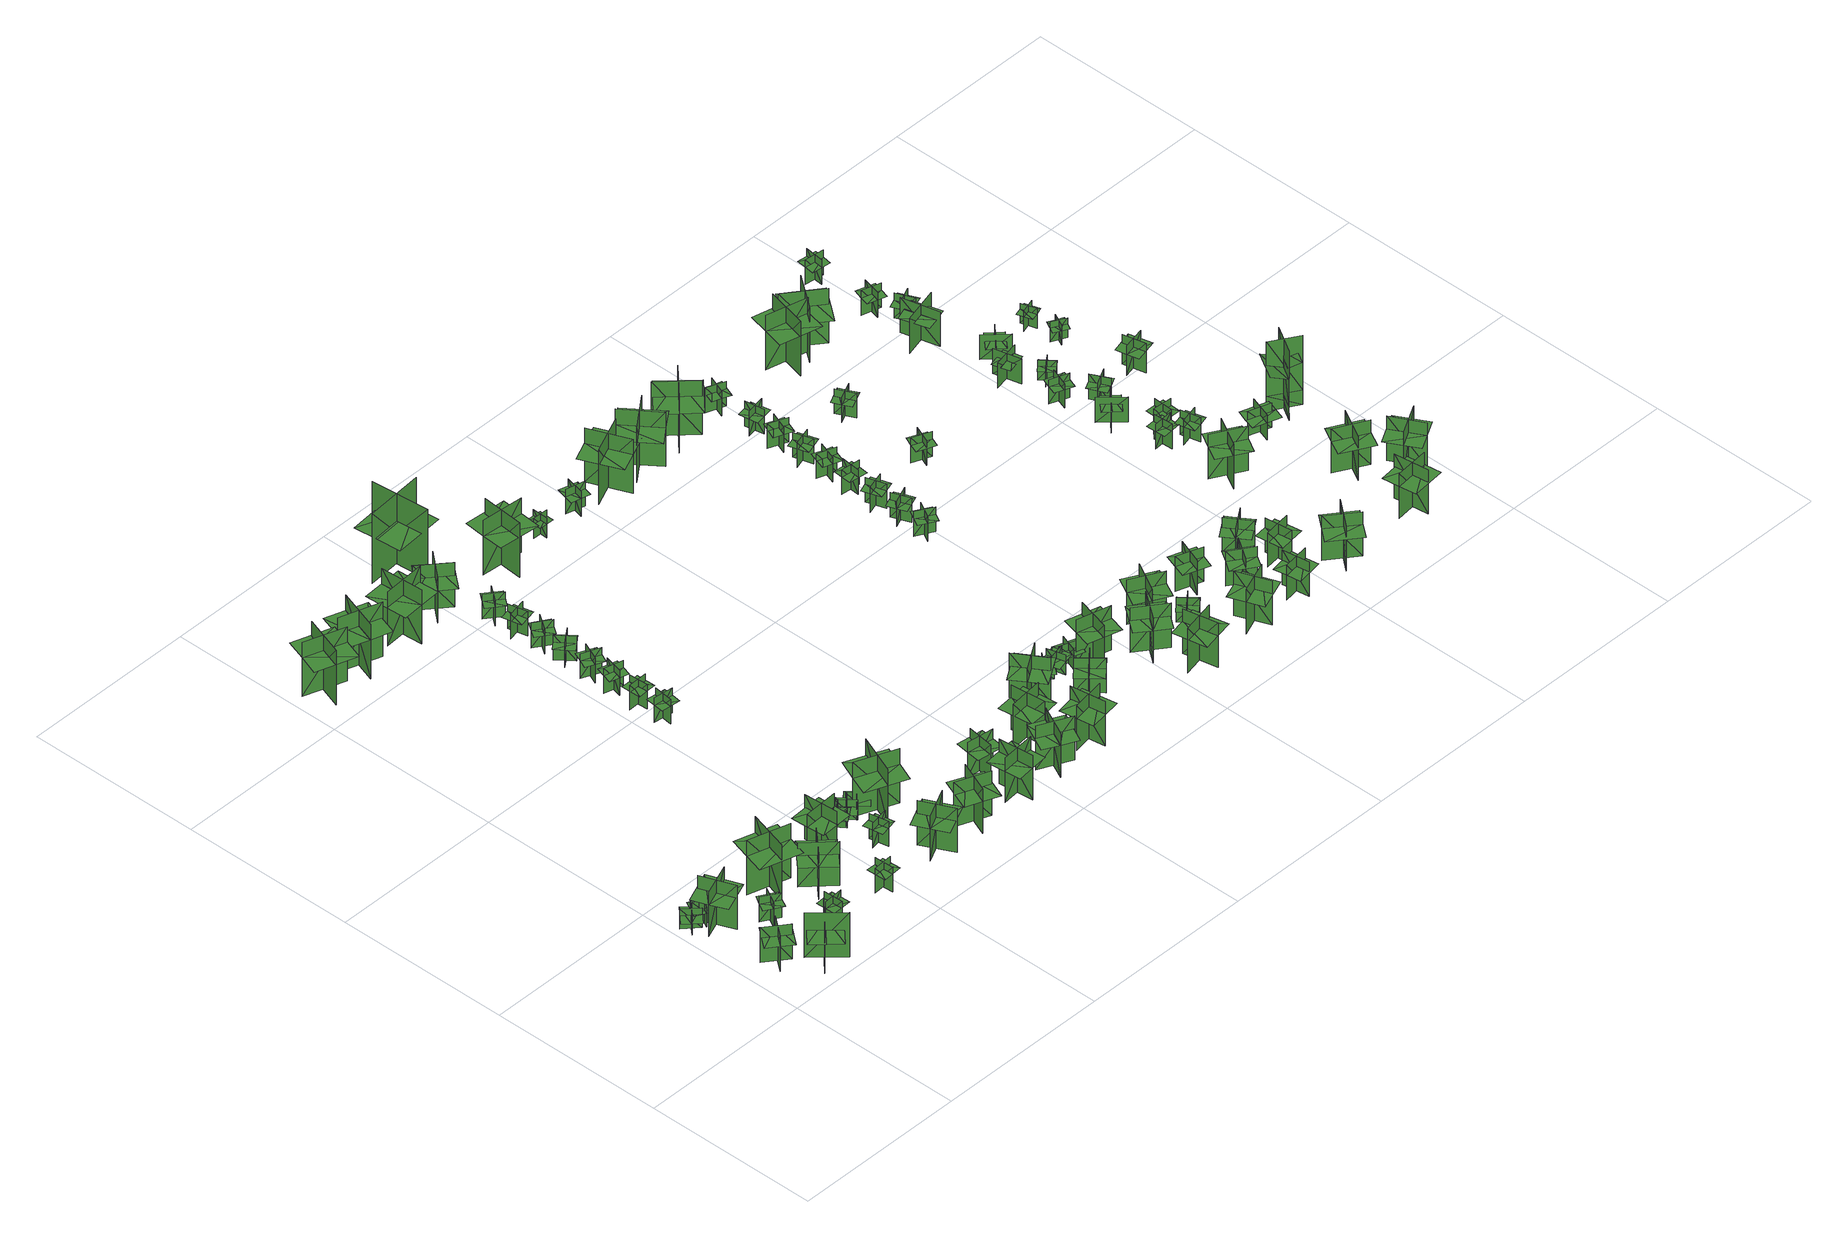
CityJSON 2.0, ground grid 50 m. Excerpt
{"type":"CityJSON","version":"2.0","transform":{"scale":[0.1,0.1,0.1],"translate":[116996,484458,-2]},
"CityObjects":{
"tree1":{"type":"SolitaryVegetationObject","geometry":[{"type":"MultiSurface","lod":"1","boundaries":[[[0,1,2]],[[0,2,3]],[[4,5,6]],[[4,6,7]],[[8,9,10]],[[8,10,11]],[[8,11,12]],[[8,12,13]]]}]},
"tree2":{"type":"SolitaryVegetationObject","geometry":[{"type":"MultiSurface","lod":"1","boundaries":[[[14,15,16]],[[14,16,17]],[[18,19,20]],[[18,20,21]],[[22,23,24]],[[22,24,25]],[[22,25,26]],[[22,26,27]]]}]},
"tree3":{"type":"SolitaryVegetationObject","geometry":[{"type":"MultiSurface","lod":"1","boundaries":[[[28,29,30]],[[28,30,31]],[[32,33,34]],[[32,34,35]],[[36,37,38]],[[36,38,39]],[[36,40,41]],[[36,41,37]]]}]},
"tree4":{"type":"SolitaryVegetationObject","geometry":[{"type":"MultiSurface","lod":"1","boundaries":[[[42,43,44]],[[42,44,45]],[[46,47,48]],[[46,48,49]],[[50,51,52]],[[50,52,53]],[[50,53,54]],[[50,54,55]]]}]},
"tree5":{"type":"SolitaryVegetationObject","geometry":[{"type":"MultiSurface","lod":"1","boundaries":[[[56,57,58]],[[56,58,59]],[[60,61,62]],[[60,62,63]],[[64,65,66]],[[64,66,67]],[[64,67,68]],[[64,68,69]]]}]},
"tree6":{"type":"SolitaryVegetationObject","geometry":[{"type":"MultiSurface","lod":"1","boundaries":[[[70,71,72]],[[70,72,73]],[[74,75,76]],[[74,76,77]],[[78,79,80]],[[78,80,81]],[[78,81,82]],[[78,82,83]]]}]},
"tree7":{"type":"SolitaryVegetationObject","geometry":[{"type":"MultiSurface","lod":"1","boundaries":[[[84,85,86]],[[84,86,87]],[[88,89,90]],[[88,90,91]],[[92,93,94]],[[92,94,95]],[[92,95,96]],[[92,96,97]]]}]},
"tree8":{"type":"SolitaryVegetationObject","geometry":[{"type":"MultiSurface","lod":"1","boundaries":[[[98,99,100]],[[98,100,101]],[[102,103,104]],[[102,104,105]],[[106,107,108]],[[106,108,109]],[[106,109,110]],[[106,110,111]]]}]},
"tree9":{"type":"SolitaryVegetationObject","geometry":[{"type":"MultiSurface","lod":"1","boundaries":[[[112,113,114]],[[112,114,115]],[[116,117,118]],[[116,118,119]],[[120,121,122]],[[120,122,123]],[[120,123,124]],[[120,124,125]]]}]},
"tree10":{"type":"SolitaryVegetationObject","geometry":[{"type":"MultiSurface","lod":"1","boundaries":[[[126,127,128]],[[126,128,129]],[[130,131,132]],[[130,132,133]],[[134,135,136]],[[134,136,137]],[[134,137,138]],[[134,138,139]]]}]},
"tree11":{"type":"SolitaryVegetationObject","geometry":[{"type":"MultiSurface","lod":"1","boundaries":[[[140,141,142]],[[140,142,143]],[[144,145,146]],[[144,146,147]],[[148,149,150]],[[148,150,151]],[[148,151,152]],[[148,152,153]]]}]},
"tree12":{"type":"SolitaryVegetationObject","geometry":[{"type":"MultiSurface","lod":"1","boundaries":[[[154,155,156]],[[154,156,157]],[[158,159,160]],[[158,160,161]],[[162,163,164]],[[162,164,165]],[[162,165,166]],[[162,166,167]]]}]},
"tree13":{"type":"SolitaryVegetationObject","geometry":[{"type":"MultiSurface","lod":"1","boundaries":[[[168,169,170]],[[168,170,171]],[[172,173,174]],[[172,174,175]],[[176,177,178]],[[176,178,179]],[[176,179,180]],[[176,180,181]]]}]},
"tree14":{"type":"SolitaryVegetationObject","geometry":[{"type":"MultiSurface","lod":"1","boundaries":[[[182,183,184]],[[182,184,185]],[[186,187,188]],[[186,188,189]],[[190,191,192]],[[190,192,193]],[[190,193,194]],[[190,194,195]]]}]},
"tree15":{"type":"SolitaryVegetationObject","geometry":[{"type":"MultiSurface","lod":"1","boundaries":[[[196,197,198]],[[196,198,199]],[[200,201,202]],[[200,202,203]],[[204,205,206]],[[204,206,207]],[[204,207,208]],[[204,208,209]]]}]},
"tree16":{"type":"SolitaryVegetationObject","geometry":[{"type":"MultiSurface","lod":"1","boundaries":[[[210,211,212]],[[210,212,213]],[[214,215,216]],[[214,216,217]],[[218,219,220]],[[218,220,221]],[[218,221,222]],[[218,222,223]]]}]},
"tree17":{"type":"SolitaryVegetationObject","geometry":[{"type":"MultiSurface","lod":"1","boundaries":[[[224,225,226]],[[224,226,227]],[[228,229,230]],[[228,230,231]],[[232,233,234]],[[232,234,235]],[[232,235,236]],[[232,236,237]]]}]},
"tree18":{"type":"SolitaryVegetationObject","geometry":[{"type":"MultiSurface","lod":"1","boundaries":[[[238,239,240]],[[238,240,241]],[[242,243,244]],[[242,244,245]],[[246,247,248]],[[246,248,249]],[[246,249,250]],[[246,250,251]]]}]},
"tree19":{"type":"SolitaryVegetationObject","geometry":[{"type":"MultiSurface","lod":"1","boundaries":[[[252,253,254]],[[252,254,255]],[[256,257,258]],[[256,258,259]],[[260,261,262]],[[260,262,263]],[[260,263,264]],[[260,264,265]]]}]},
"tree20":{"type":"SolitaryVegetationObject","geometry":[{"type":"MultiSurface","lod":"1","boundaries":[[[266,267,268]],[[266,268,269]],[[270,271,272]],[[270,272,273]],[[274,275,276]],[[274,276,277]],[[274,277,278]],[[274,278,279]]]}]},
"tree21":{"type":"SolitaryVegetationObject","geometry":[{"type":"MultiSurface","lod":"1","boundaries":[[[280,281,282]],[[280,282,283]],[[284,285,286]],[[284,286,287]],[[288,289,290]],[[288,290,291]],[[288,291,292]],[[288,292,293]]]}]},
"tree22":{"type":"SolitaryVegetationObject","geometry":[{"type":"MultiSurface","lod":"1","boundaries":[[[294,295,296]],[[294,296,297]],[[298,299,300]],[[298,300,301]],[[302,303,304]],[[302,304,305]],[[302,305,306]],[[302,306,307]]]}]},
"tree23":{"type":"SolitaryVegetationObject","geometry":[{"type":"MultiSurface","lod":"1","boundaries":[[[308,309,310]],[[308,310,311]],[[312,313,314]],[[312,314,315]],[[316,317,318]],[[316,318,319]],[[316,319,320]],[[316,320,321]]]}]},
"tree24":{"type":"SolitaryVegetationObject","geometry":[{"type":"MultiSurface","lod":"1","boundaries":[[[322,323,324]],[[322,324,325]],[[326,327,328]],[[326,328,329]],[[330,331,332]],[[330,332,333]],[[330,333,334]],[[330,334,335]]]}]},
"tree25":{"type":"SolitaryVegetationObject","geometry":[{"type":"MultiSurface","lod":"1","boundaries":[[[336,337,338]],[[336,338,339]],[[340,341,342]],[[340,342,343]],[[344,345,346]],[[344,346,347]],[[344,347,348]],[[344,348,349]]]}]},
"tree26":{"type":"SolitaryVegetationObject","geometry":[{"type":"MultiSurface","lod":"1","boundaries":[[[350,351,352]],[[350,352,353]],[[354,355,356]],[[354,356,357]],[[358,359,360]],[[358,360,361]],[[358,361,362]],[[358,362,363]]]}]},
"tree27":{"type":"SolitaryVegetationObject","geometry":[{"type":"MultiSurface","lod":"1","boundaries":[[[364,365,366]],[[364,366,367]],[[368,369,370]],[[368,370,371]],[[372,373,374]],[[372,374,375]],[[372,375,376]],[[372,376,377]]]}]},
"tree28":{"type":"SolitaryVegetationObject","geometry":[{"type":"MultiSurface","lod":"1","boundaries":[[[378,379,380]],[[378,380,381]],[[382,383,384]],[[382,384,385]],[[386,387,388]],[[386,388,389]],[[386,389,390]],[[386,390,391]]]}]},
"tree29":{"type":"SolitaryVegetationObject","geometry":[{"type":"MultiSurface","lod":"1","boundaries":[[[392,393,394]],[[392,394,395]],[[396,397,398]],[[396,398,399]],[[400,401,402]],[[400,402,403]],[[400,403,404]],[[400,404,405]]]}]},
"tree30":{"type":"SolitaryVegetationObject","geometry":[{"type":"MultiSurface","lod":"1","boundaries":[[[406,407,408]],[[406,408,409]],[[410,411,412]],[[410,412,413]],[[414,415,416]],[[414,416,417]],[[414,417,418]],[[414,418,419]]]}]},
"tree31":{"type":"SolitaryVegetationObject","geometry":[{"type":"MultiSurface","lod":"1","boundaries":[[[420,421,422]],[[420,422,423]],[[424,425,426]],[[424,426,427]],[[428,429,430]],[[428,430,431]],[[428,431,432]],[[428,432,433]]]}]},
"tree32":{"type":"SolitaryVegetationObject","geometry":[{"type":"MultiSurface","lod":"1","boundaries":[[[434,435,436]],[[434,436,437]],[[438,439,440]],[[438,440,441]],[[442,443,444]],[[442,444,445]],[[442,445,446]],[[442,446,447]]]}]},
"tree33":{"type":"SolitaryVegetationObject","geometry":[{"type":"MultiSurface","lod":"1","boundaries":[[[448,449,450]],[[448,450,451]],[[452,453,454]],[[452,454,455]],[[456,457,458]],[[456,458,459]],[[456,459,460]],[[456,460,461]]]}]},
"tree34":{"type":"SolitaryVegetationObject","geometry":[{"type":"MultiSurface","lod":"1","boundaries":[[[462,463,464]],[[462,464,465]],[[466,467,468]],[[466,468,469]],[[470,471,472]],[[470,472,473]],[[470,474,475]],[[470,475,471]]]}]},
"tree35":{"type":"SolitaryVegetationObject","geometry":[{"type":"MultiSurface","lod":"1","boundaries":[[[476,477,478]],[[476,478,479]],[[480,481,482]],[[480,482,483]],[[484,485,486]],[[484,486,487]],[[484,487,488]],[[484,488,489]]]}]},
"tree36":{"type":"SolitaryVegetationObject","geometry":[{"type":"MultiSurface","lod":"1","boundaries":[[[490,491,492]],[[490,492,493]],[[494,495,496]],[[494,496,497]],[[498,499,500]],[[498,500,501]],[[498,501,502]],[[498,502,503]]]}]},
"tree37":{"type":"SolitaryVegetationObject","geometry":[{"type":"MultiSurface","lod":"1","boundaries":[[[504,505,506]],[[504,506,507]],[[508,509,510]],[[508,510,511]],[[512,513,514]],[[512,514,515]],[[512,515,516]],[[512,516,517]]]}]},
"tree38":{"type":"SolitaryVegetationObject","geometry":[{"type":"MultiSurface","lod":"1","boundaries":[[[518,519,520]],[[518,520,521]],[[522,523,524]],[[522,524,525]],[[526,527,528]],[[526,528,529]],[[526,529,530]],[[526,530,531]]]}]},
"tree39":{"type":"SolitaryVegetationObject","geometry":[{"type":"MultiSurface","lod":"1","boundaries":[[[532,533,534]],[[532,534,535]],[[536,537,538]],[[536,538,539]],[[540,541,542]],[[540,542,543]],[[540,543,544]],[[540,544,545]]]}]},
"tree40":{"type":"SolitaryVegetationObject","geometry":[{"type":"MultiSurface","lod":"1","boundaries":[[[546,547,548]],[[546,548,549]],[[550,551,552]],[[550,552,553]],[[554,555,556]],[[554,556,557]],[[554,557,558]],[[554,558,559]]]}]},
"tree41":{"type":"SolitaryVegetationObject","geometry":[{"type":"MultiSurface","lod":"1","boundaries":[[[560,561,562]],[[560,562,563]],[[564,565,566]],[[564,566,567]],[[568,569,570]],[[568,570,571]],[[568,571,572]],[[568,572,573]]]}]},
"tree42":{"type":"SolitaryVegetationObject","geometry":[{"type":"MultiSurface","lod":"1","boundaries":[[[574,575,576]],[[574,576,577]],[[578,579,580]],[[578,580,581]],[[582,583,584]],[[582,584,585]],[[582,585,586]],[[582,586,587]]]}]},
"tree43":{"type":"SolitaryVegetationObject","geometry":[{"type":"MultiSurface","lod":"1","boundaries":[[[588,589,590]],[[588,590,591]],[[592,593,594]],[[592,594,595]],[[596,597,598]],[[596,598,599]],[[596,599,600]],[[596,600,601]]]}]},
"tree44":{"type":"SolitaryVegetationObject","geometry":[{"type":"MultiSurface","lod":"1","boundaries":[[[602,603,604]],[[602,604,605]],[[606,607,608]],[[606,608,609]],[[610,611,612]],[[610,612,613]],[[610,613,614]],[[610,614,615]]]}]},
"tree45":{"type":"SolitaryVegetationObject","geometry":[{"type":"MultiSurface","lod":"1","boundaries":[[[616,617,618]],[[616,618,619]],[[620,621,622]],[[620,622,623]],[[624,625,626]],[[624,626,627]],[[624,627,628]],[[624,628,629]]]}]},
"tree46":{"type":"SolitaryVegetationObject","geometry":[{"type":"MultiSurface","lod":"1","boundaries":[[[630,631,632]],[[630,632,633]],[[634,635,636]],[[634,636,637]],[[638,639,640]],[[638,640,641]],[[638,641,642]],[[638,642,643]]]}]},
"tree47":{"type":"SolitaryVegetationObject","geometry":[{"type":"MultiSurface","lod":"1","boundaries":[[[644,645,646]],[[644,646,647]],[[648,649,650]],[[648,650,651]],[[652,653,654]],[[652,654,655]],[[652,655,656]],[[652,656,657]]]}]},
"tree48":{"type":"SolitaryVegetationObject","geometry":[{"type":"MultiSurface","lod":"1","boundaries":[[[658,659,660]],[[658,660,661]],[[662,663,664]],[[662,664,665]],[[666,667,668]],[[666,668,669]],[[666,669,670]],[[666,670,671]]]}]},
"tree49":{"type":"SolitaryVegetationObject","geometry":[{"type":"MultiSurface","lod":"1","boundaries":[[[672,673,674]],[[672,674,675]],[[676,677,678]],[[676,678,679]],[[680,681,682]],[[680,682,683]],[[680,683,684]],[[680,684,685]]]}]},
"tree50":{"type":"SolitaryVegetationObject","geometry":[{"type":"MultiSurface","lod":"1","boundaries":[[[686,687,688]],[[686,688,689]],[[690,691,692]],[[690,692,693]],[[694,695,696]],[[694,696,697]],[[694,697,698]],[[694,698,699]]]}]},
"tree51":{"type":"SolitaryVegetationObject","geometry":[{"type":"MultiSurface","lod":"1","boundaries":[[[700,701,702]],[[700,702,703]],[[704,705,706]],[[704,706,707]],[[708,709,710]],[[708,710,711]],[[708,711,712]],[[708,712,713]]]}]},
"tree52":{"type":"SolitaryVegetationObject","geometry":[{"type":"MultiSurface","lod":"1","boundaries":[[[714,715,716]],[[714,716,717]],[[718,719,720]],[[718,720,721]],[[722,723,724]],[[722,724,725]],[[722,725,726]],[[722,726,727]]]}]},
"tree53":{"type":"SolitaryVegetationObject","geometry":[{"type":"MultiSurface","lod":"1","boundaries":[[[728,729,730]],[[728,730,731]],[[732,733,734]],[[732,734,735]],[[736,737,738]],[[736,738,739]],[[736,739,740]],[[736,740,741]]]}]},
"tree54":{"type":"SolitaryVegetationObject","geometry":[{"type":"MultiSurface","lod":"1","boundaries":[[[742,743,744]],[[742,744,745]],[[746,747,748]],[[746,748,749]],[[750,751,752]],[[750,752,753]],[[750,753,754]],[[750,754,755]]]}]},
"tree55":{"type":"SolitaryVegetationObject","geometry":[{"type":"MultiSurface","lod":"1","boundaries":[[[756,757,758]],[[756,758,759]],[[760,761,762]],[[760,762,763]],[[764,765,766]],[[764,766,767]],[[764,767,768]],[[764,768,769]]]}]},
"tree56":{"type":"SolitaryVegetationObject","geometry":[{"type":"MultiSurface","lod":"1","boundaries":[[[770,771,772]],[[770,772,773]],[[774,775,776]],[[774,776,777]],[[778,779,780]],[[778,780,781]],[[778,781,782]],[[778,782,783]]]}]},
"tree57":{"type":"SolitaryVegetationObject","geometry":[{"type":"MultiSurface","lod":"1","boundaries":[[[784,785,786]],[[784,786,787]],[[788,789,790]],[[788,790,791]],[[792,793,794]],[[792,794,795]],[[792,795,796]],[[792,796,797]]]}]},
"tree58":{"type":"SolitaryVegetationObject","geometry":[{"type":"MultiSurface","lod":"1","boundaries":[[[798,799,800]],[[798,800,801]],[[802,803,804]],[[802,804,805]],[[806,807,808]],[[806,808,809]],[[806,809,810]],[[806,810,811]]]}]},
"tree59":{"type":"SolitaryVegetationObject","geometry":[{"type":"MultiSurface","lod":"1","boundaries":[[[812,813,814]],[[812,814,815]],[[816,817,818]],[[816,818,819]],[[820,821,822]],[[820,822,823]],[[820,823,824]],[[820,824,825]]]}]},
"tree60":{"type":"SolitaryVegetationObject","geometry":[{"type":"MultiSurface","lod":"1","boundaries":[[[826,827,828]],[[826,828,829]],[[830,831,832]],[[830,832,833]],[[834,835,836]],[[834,836,837]],[[834,837,838]],[[834,838,839]]]}]},
"tree61":{"type":"SolitaryVegetationObject","geometry":[{"type":"MultiSurface","lod":"1","boundaries":[[[840,841,842]],[[840,842,843]],[[844,845,846]],[[844,846,847]],[[848,849,850]],[[848,850,851]],[[848,851,852]],[[848,852,853]]]}]},
"tree62":{"type":"SolitaryVegetationObject","geometry":[{"type":"MultiSurface","lod":"1","boundaries":[[[854,855,856]],[[854,856,857]],[[858,859,860]],[[858,860,861]],[[862,863,864]],[[862,864,865]],[[862,865,866]],[[862,866,867]]]}]},
"tree63":{"type":"SolitaryVegetationObject","geometry":[{"type":"MultiSurface","lod":"1","boundaries":[[[868,869,870]],[[868,870,871]],[[872,873,874]],[[872,874,875]],[[876,877,878]],[[876,878,879]],[[876,879,880]],[[876,880,881]]]}]},
"tree64":{"type":"SolitaryVegetationObject","geometry":[{"type":"MultiSurface","lod":"1","boundaries":[[[882,883,884]],[[882,884,885]],[[886,887,888]],[[886,888,889]],[[890,891,892]],[[890,892,893]],[[890,893,894]],[[890,894,895]]]}]},
"tree65":{"type":"SolitaryVegetationObject","geometry":[{"type":"MultiSurface","lod":"1","boundaries":[[[896,897,898]],[[896,898,899]],[[900,901,902]],[[900,902,903]],[[904,905,906]],[[904,906,907]],[[904,907,908]],[[904,908,909]]]}]},
"tree66":{"type":"SolitaryVegetationObject","geometry":[{"type":"MultiSurface","lod":"1","boundaries":[[[910,911,912]],[[910,912,913]],[[914,915,916]],[[914,916,917]],[[918,919,920]],[[918,920,921]],[[918,921,922]],[[918,922,923]]]}]},
"tree67":{"type":"SolitaryVegetationObject","geometry":[{"type":"MultiSurface","lod":"1","boundaries":[[[924,925,926]],[[924,926,927]],[[928,929,930]],[[928,930,931]],[[932,933,934]],[[932,934,935]],[[932,935,936]],[[932,936,937]]]}]},
"tree68":{"type":"SolitaryVegetationObject","geometry":[{"type":"MultiSurface","lod":"1","boundaries":[[[938,939,940]],[[938,940,941]],[[942,943,944]],[[942,944,945]],[[946,947,948]],[[946,948,949]],[[946,949,950]],[[946,950,951]]]}]},
"tree69":{"type":"SolitaryVegetationObject","geometry":[{"type":"MultiSurface","lod":"1","boundaries":[[[952,953,954]],[[952,954,955]],[[956,957,958]],[[956,958,959]],[[960,961,962]],[[960,962,963]],[[960,963,964]],[[960,964,965]]]}]},
"tree70":{"type":"SolitaryVegetationObject","geometry":[{"type":"MultiSurface","lod":"1","boundaries":[[[966,967,968]],[[966,968,969]],[[970,971,972]],[[970,972,973]],[[974,975,976]],[[974,976,977]],[[974,977,978]],[[974,978,979]]]}]},
"tree71":{"type":"SolitaryVegetationObject","geometry":[{"type":"MultiSurface","lod":"1","boundaries":[[[980,981,982]],[[980,982,983]],[[984,985,986]],[[984,986,987]],[[988,989,990]],[[988,990,991]],[[988,991,992]],[[988,992,993]]]}]},
"tree72":{"type":"SolitaryVegetationObject","geometry":[{"type":"MultiSurface","lod":"1","boundaries":[[[994,995,996]],[[994,996,997]],[[998,999,1000]],[[998,1000,1001]],[[1002,1003,1004]],[[1002,1004,1005]],[[1002,1005,1006]],[[1002,1006,1007]]]}]},
"tree73":{"type":"SolitaryVegetationObject","geometry":[{"type":"MultiSurface","lod":"1","boundaries":[[[1008,1009,1010]],[[1008,1010,1011]],[[1012,1013,1014]],[[1012,1014,1015]],[[1016,1017,1018]],[[1016,1018,1019]],[[1016,1019,1020]],[[1016,1020,1021]]]}]},
"tree74":{"type":"SolitaryVegetationObject","geometry":[{"type":"MultiSurface","lod":"1","boundaries":[[[1022,1023,1024]],[[1022,1024,1025]],[[1026,1027,1028]],[[1026,1028,1029]],[[1030,1031,1032]],[[1030,1032,1033]],[[1030,1033,1034]],[[1030,1034,1035]]]}]},
"tree75":{"type":"SolitaryVegetationObject","geometry":[{"type":"MultiSurface","lod":"1","boundaries":[[[1036,1037,1038]],[[1036,1038,1039]],[[1040,1041,1042]],[[1040,1042,1043]],[[1044,1045,1046]],[[1044,1046,1047]],[[1044,1047,1048]],[[1044,1048,1049]]]}]},
"tree76":{"type":"SolitaryVegetationObject","geometry":[{"type":"MultiSurface","lod":"1","boundaries":[[[1050,1051,1052]],[[1050,1052,1053]],[[1054,1055,1056]],[[1054,1056,1057]],[[1058,1059,1060]],[[1058,1060,1061]],[[1058,1061,1062]],[[1058,1062,1063]]]}]},
"tree77":{"type":"SolitaryVegetationObject","geometry":[{"type":"MultiSurface","lod":"1","boundaries":[[[1064,1065,1066]],[[1064,1066,1067]],[[1068,1069,1070]],[[1068,1070,1071]],[[1072,1073,1074]],[[1072,1074,1075]],[[1072,1075,1076]],[[1072,1076,1077]]]}]},
"tree78":{"type":"SolitaryVegetationObject","geometry":[{"type":"MultiSurface","lod":"1","boundaries":[[[1078,1079,1080]],[[1078,1080,1081]],[[1082,1083,1084]],[[1082,1084,1085]],[[1086,1087,1088]],[[1086,1088,1089]],[[1086,1089,1090]],[[1086,1090,1091]]]}]},
"tree79":{"type":"SolitaryVegetationObject","geometry":[{"type":"MultiSurface","lod":"1","boundaries":[[[1092,1093,1094]],[[1092,1094,1095]],[[1096,1097,1098]],[[1096,1098,1099]],[[1100,1101,1102]],[[1100,1102,1103]],[[1100,1103,1104]],[[1100,1104,1105]]]}]},
"tree80":{"type":"SolitaryVegetationObject","geometry":[{"type":"MultiSurface","lod":"1","boundaries":[[[1106,1107,1108]],[[1106,1108,1109]],[[1110,1111,1112]],[[1110,1112,1113]],[[1114,1115,1116]],[[1114,1116,1117]],[[1114,1117,1118]],[[1114,1118,1119]]]}]},
"tree81":{"type":"SolitaryVegetationObject","geometry":[{"type":"MultiSurface","lod":"1","boundaries":[[[1120,1121,1122]],[[1120,1122,1123]],[[1124,1125,1126]],[[1124,1126,1127]],[[1128,1129,1130]],[[1128,1130,1131]],[[1128,1131,1132]],[[1128,1132,1133]]]}]},
"tree82":{"type":"SolitaryVegetationObject","geometry":[{"type":"MultiSurface","lod":"1","boundaries":[[[1134,1135,1136]],[[1134,1136,1137]],[[1138,1139,1140]],[[1138,1140,1141]],[[1142,1143,1144]],[[1142,1144,1145]],[[1142,1145,1146]],[[1142,1146,1147]]]}]},
"tree83":{"type":"SolitaryVegetationObject","geometry":[{"type":"MultiSurface","lod":"1","boundaries":[[[1148,1149,1150]],[[1148,1150,1151]],[[1152,1153,1154]],[[1152,1154,1155]],[[1156,1157,1158]],[[1156,1158,1159]],[[1156,1159,1160]],[[1156,1160,1161]]]}]},
"tree84":{"type":"SolitaryVegetationObject","geometry":[{"type":"MultiSurface","lod":"1","boundaries":[[[1162,1163,1164]],[[1162,1164,1165]],[[1166,1167,1168]],[[1166,1168,1169]],[[1170,1171,1172]],[[1170,1172,1173]],[[1170,1173,1174]],[[1170,1174,1175]]]}]},
"tree85":{"type":"SolitaryVegetationObject","geometry":[{"type":"MultiSurface","lod":"1","boundaries":[[[1176,1177,1178]],[[1176,1178,1179]],[[1180,1181,1182]],[[1180,1182,1183]],[[1184,1185,1186]],[[1184,1186,1187]],[[1184,1187,1188]],[[1184,1188,1189]]]}]},
"tree86":{"type":"SolitaryVegetationObject","geometry":[{"type":"MultiSurface","lod":"1","boundaries":[[[1190,1191,1192]],[[1190,1192,1193]],[[1194,1195,1196]],[[1194,1196,1197]],[[1198,1199,1200]],[[1198,1200,1201]],[[1198,1201,1202]],[[1198,1202,1203]]]}]},
"tree87":{"type":"SolitaryVegetationObject","geometry":[{"type":"MultiSurface","lod":"1","boundaries":[[[1204,1205,1206]],[[1204,1206,1207]],[[1208,1209,1210]],[[1208,1210,1211]],[[1212,1213,1214]],[[1212,1214,1215]],[[1212,1215,1216]],[[1212,1216,1217]]]}]},
"tree88":{"type":"SolitaryVegetationObject","geometry":[{"type":"MultiSurface","lod":"1","boundaries":[[[1218,1219,1220]],[[1218,1220,1221]],[[1222,1223,1224]],[[1222,1224,1225]],[[1226,1227,1228]],[[1226,1228,1229]],[[1226,1229,1230]],[[1226,1230,1231]]]}]},
"tree89":{"type":"SolitaryVegetationObject","geometry":[{"type":"MultiSurface","lod":"1","boundaries":[[[1232,1233,1234]],[[1232,1234,1235]],[[1236,1237,1238]],[[1236,1238,1239]],[[1240,1241,1242]],[[1240,1242,1243]],[[1240,1243,1244]],[[1240,1244,1245]]]}]},
"tree90":{"type":"SolitaryVegetationObject","geometry":[{"type":"MultiSurface","lod":"1","boundaries":[[[1246,1247,1248]],[[1246,1248,1249]],[[1250,1251,1252]],[[1250,1252,1253]],[[1254,1255,1256]],[[1254,1256,1257]],[[1254,1257,1258]],[[1254,1258,1259]]]}]},
"tree91":{"type":"SolitaryVegetationObject","geometry":[{"type":"MultiSurface","lod":"1","boundaries":[[[1260,1261,1262]],[[1260,1262,1263]],[[1264,1265,1266]],[[1264,1266,1267]],[[1268,1269,1270]],[[1268,1270,1271]],[[1268,1271,1272]],[[1268,1272,1273]]]}]},
"tree92":{"type":"SolitaryVegetationObject","geometry":[{"type":"MultiSurface","lod":"1","boundaries":[[[1274,1275,1276]],[[1274,1276,1277]],[[1278,1279,1280]],[[1278,1280,1281]],[[1282,1283,1284]],[[1282,1284,1285]],[[1282,1285,1286]],[[1282,1286,1287]]]}]},
"tree93":{"type":"SolitaryVegetationObject","geometry":[{"type":"MultiSurface","lod":"1","boundaries":[[[1288,1289,1290]],[[1288,1290,1291]],[[1292,1293,1294]],[[1292,1294,1295]],[[1296,1297,1298]],[[1296,1298,1299]],[[1296,1299,1300]],[[1296,1300,1301]]]}]},
"tree94":{"type":"SolitaryVegetationObject","geometry":[{"type":"MultiSurface","lod":"1","boundaries":[[[1302,1303,1304]],[[1302,1304,1305]],[[1306,1307,1308]],[[1306,1308,1309]],[[1310,1311,1312]],[[1310,1312,1313]],[[1310,1313,1314]],[[1310,1314,1315]]]}]},
"tree95":{"type":"SolitaryVegetationObject","geometry":[{"type":"MultiSurface","lod":"1","boundaries":[[[1316,1317,1318]],[[1316,1318,1319]],[[1320,1321,1322]],[[1320,1322,1323]],[[1324,1325,1321]],[[1324,1321,1320]],[[1326,1327,1317]],[[1326,1317,1316]],[[1328,1329,1330]],[[1328,1330,1331]],[[1332,1333,1334]],[[1332,1334,1335]]]}]},
"tree96":{"type":"SolitaryVegetationObject","geometry":[{"type":"MultiSurface","lod":"1","boundaries":[[[1336,1337,1338]],[[1336,1338,1339]],[[1340,1341,1342]],[[1340,1342,1343]],[[1344,1345,1346]],[[1344,1346,1347]],[[1344,1347,1348]],[[1344,1348,1349]]]}]}
},
"vertices":[
[118,124,14],[57,171,14],[57,171,122],[118,124,122],[112,175,14],[65,114,14],[65,114,122],[112,175,122],[112,175,91],[82,199,91],[34,138,91],[65,114,91],[95,90,91],[143,151,91],
[63,366,5],[63,366,67],[24,402,67],[24,402,5],[27,365,5],[27,365,67],[62,403,67],[62,403,5],[21,360,47],[41,341,47],[85,388,47],[65,406,47],[46,424,47],[2,378,47],
[208,106,14],[130,31,14],[130,31,154],[208,106,154],[140,107,14],[140,107,154],[215,29,154],[215,29,14],[206,98,100],[138,32,100],[169,1,100],[236,67,100],[174,131,100],[106,65,100],
[74,390,9],[111,297,9],[111,297,147],[74,390,147],[47,329,9],[140,366,9],[140,366,147],[47,329,147],[47,329,108],[66,283,108],[158,319,108],[140,366,108],[122,412,108],[29,375,108],
[96,406,6],[96,406,68],[71,359,68],[71,359,6],[106,372,6],[106,372,68],[60,395,68],[60,395,6],[113,368,48],[125,392,48],[68,421,48],[56,397,48],[44,374,48],[101,344,48],
[199,282,15],[171,234,15],[171,234,92],[199,282,92],[163,273,15],[211,245,15],[211,245,92],[163,273,92],[163,273,71],[149,249,71],[198,221,71],[211,245,71],[225,269,71],[177,297,71],
[283,174,15],[285,118,15],[285,118,92],[283,174,92],[258,146,15],[313,149,15],[313,149,92],[258,146,92],[258,146,71],[259,119,71],[314,121,71],[313,149,71],[312,177,71],[256,174,71],
[264,294,10],[297,411,10],[297,411,180],[264,294,180],[335,332,10],[218,366,10],[218,366,180],[335,332,180],[335,332,132],[352,391,132],[235,425,132],[218,366,132],[201,308,132],[318,274,132],
[321,295,12],[393,226,12],[393,226,150],[321,295,150],[322,228,12],[391,300,12],[391,300,150],[322,228,150],[322,228,111],[358,194,111],[427,266,111],[391,300,111],[355,335,111],[286,263,111],
[484,147,14],[429,144,14],[429,144,91],[484,147,91],[457,171,14],[460,116,14],[460,116,91],[457,171,91],[457,171,70],[429,170,70],[432,115,70],[460,116,70],[488,118,70],[485,173,70],
[469,307,9],[464,406,9],[464,406,148],[469,307,148],[514,356,9],[414,351,9],[414,351,148],[514,356,148],[514,356,109],[511,405,109],[412,400,109],[414,351,109],[417,301,109],[516,306,109],
[104,1670,10],[65,1554,10],[65,1554,179],[104,1670,179],[31,1634,10],[146,1595,10],[146,1595,179],[31,1634,179],[31,1634,132],[11,1576,132],[127,1537,132],[146,1595,132],[166,1653,132],[51,1692,132],
[530,391,5],[530,391,67],[480,374,67],[480,374,5],[514,358,5],[514,358,67],[497,407,67],[497,407,5],[516,351,47],[542,359,47],[521,420,47],[496,412,47],[470,403,47],[491,342,47],
[565,290,15],[575,236,15],[575,236,92],[565,290,92],[544,260,15],[598,270,15],[598,270,92],[544,260,92],[544,260,71],[549,232,71],[603,243,71],[598,270,71],[593,297,71],[539,287,71],
[529,368,5],[529,368,67],[572,400,67],[572,400,5],[535,404,5],[535,404,67],[565,362,67],[565,362,5],[530,410,47],[508,394,47],[546,343,47],[568,358,47],[590,374,47],[552,426,47],
[154,1632,10],[270,1594,10],[270,1594,180],[154,1632,180],[190,1559,10],[228,1675,10],[228,1675,180],[190,1559,180],[190,1559,132],[248,1540,132],[286,1656,132],[228,1675,132],[170,1694,132],[133,1578,132],
[628,194,11],[672,104,11],[672,104,149],[628,194,149],[606,131,11],[696,175,11],[696,175,149],[606,131,149],[606,131,110],[628,86,110],[718,130,110],[696,175,110],[674,220,110],[584,176,110],
[603,364,5],[603,364,67],[568,404,67],[568,404,5],[567,367,5],[567,367,67],[606,401,67],[606,401,5],[561,362,47],[579,342,47],[627,384,47],[609,404,47],[592,424,47],[543,382,47],
[643,403,4],[643,403,66],[603,367,66],[603,367,4],[640,367,4],[640,367,66],[606,405,66],[606,405,4],[646,361,46],[666,380,46],[622,427,46],[602,409,46],[583,391,46],[626,343,46],
[639,300,8],[685,413,8],[685,413,178],[639,300,178],[714,331,8],[601,377,8],[601,377,178],[714,331,178],[714,331,130],[737,387,130],[625,434,130],[601,377,130],[578,321,130],[691,275,130],
[828,138,10],[736,176,10],[736,176,149],[828,138,149],[803,200,10],[765,108,10],[765,108,149],[803,200,149],[803,200,110],[757,219,110],[719,126,110],[765,108,110],[811,89,110],[849,181,110],
[557,976,14],[551,921,14],[551,921,91],[557,976,91],[528,953,14],[583,947,14],[583,947,91],[528,953,91],[528,953,69],[525,925,69],[580,919,69],[583,947,69],[586,974,69],[531,980,69],
[306,1612,9],[428,1620,9],[428,1620,178],[306,1612,178],[367,1558,9],[359,1680,9],[359,1680,178],[367,1558,178],[367,1558,131],[428,1562,131],[420,1684,131],[359,1680,131],[298,1676,131],[306,1554,131],
[578,1030,13],[523,1028,13],[523,1028,90],[578,1030,90],[551,1055,13],[554,1000,13],[554,1000,90],[551,1055,90],[551,1055,69],[524,1054,69],[526,999,69],[554,1000,69],[581,1001,69],[579,1056,69],
[547,1083,12],[561,1137,12],[561,1137,89],[547,1083,89],[579,1102,12],[526,1116,12],[526,1116,89],[579,1102,89],[579,1102,68],[586,1128,68],[533,1142,68],[526,1116,68],[519,1089,68],[572,1075,68],
[563,1208,12],[541,1157,12],[541,1157,89],[563,1208,89],[528,1194,12],[579,1172,12],[579,1172,89],[528,1194,89],[528,1194,68],[517,1169,68],[568,1147,68],[579,1172,68],[590,1198,68],[539,1220,68],
[533,1248,12],[576,1281,12],[576,1281,89],[533,1248,89],[569,1243,12],[535,1287,12],[535,1287,89],[569,1243,89],[569,1243,68],[591,1260,68],[557,1303,68],[535,1287,68],[513,1270,68],[547,1226,68],
[566,1361,14],[535,1315,14],[535,1315,91],[566,1361,91],[529,1354,14],[575,1324,14],[575,1324,91],[529,1354,91],[529,1354,69],[514,1331,69],[560,1301,69],[575,1324,69],[591,1347,69],[545,1377,69],
[517,1591,11],[440,1655,11],[440,1655,150],[517,1591,150],[511,1657,11],[447,1581,11],[447,1581,150],[511,1657,150],[511,1657,111],[473,1689,111],[409,1613,111],[447,1581,111],[486,1549,111],[549,1625,111],
[575,1424,13],[521,1412,13],[521,1412,90],[575,1424,90],[544,1444,13],[556,1390,13],[556,1390,90],[544,1444,90],[544,1444,68],[517,1438,68],[529,1384,68],[556,1390,68],[583,1396,68],[571,1450,68],
[884,146,11],[983,156,11],[983,156,150],[884,146,150],[935,104,11],[925,203,11],[925,203,150],[935,104,150],[935,104,111],[984,109,111],[974,208,111],[925,203,111],[875,198,111],[885,99,111],
[565,1516,13],[531,1472,13],[531,1472,90],[565,1516,90],[528,1512,13],[572,1478,13],[572,1478,90],[528,1512,90],[528,1512,69],[511,1490,69],[555,1456,69],[572,1478,69],[589,1500,69],[545,1534,69],
[931,304,13],[920,227,13],[920,227,121],[931,304,121],[889,273,13],[966,263,13],[966,263,121],[889,273,121],[889,273,91],[884,234,91],[961,224,91],[966,263,91],[971,301,91],[894,311,91],
[618,1809,8],[450,1795,8],[450,1795,226],[618,1809,226],[536,1876,8],[536,1876,226],[551,1709,226],[551,1709,8],[608,1802,142],[461,1789,142],[467,1721,142],[614,1733,142],[601,1872,142],[455,1859,142],
[1019,173,12],[1109,130,12],[1109,130,150],[1019,173,150],[1040,111,12],[1084,200,12],[1084,200,150],[1040,111,150],[1040,111,112],[1085,89,112],[1129,178,112],[1084,200,112],[1040,222,112],[996,133,112],
[1139,276,12],[1040,265,12],[1040,265,151],[1139,276,151],[1088,317,12],[1099,218,12],[1099,218,151],[1088,317,151],[1088,317,112],[1038,312,112],[1049,213,112],[1099,218,112],[1148,224,112],[1137,323,112],
[713,1674,10],[703,1553,10],[703,1553,180],[713,1674,180],[651,1622,10],[772,1612,10],[772,1612,180],[651,1622,180],[651,1622,132],[646,1561,132],[767,1551,132],[772,1612,132],[777,1673,132],[656,1683,132],
[1196,112,13],[1180,211,13],[1180,211,152],[1196,112,152],[1235,166,13],[1137,150,13],[1137,150,152],[1235,166,152],[1235,166,113],[1227,215,113],[1129,199,113],[1137,150,113],[1145,101,113],[1243,117,113],
[1228,319,8],[1174,403,8],[1174,403,147],[1228,319,147],[1243,384,8],[1159,330,8],[1159,330,147],[1243,384,147],[1243,384,108],[1216,426,108],[1132,372,108],[1159,330,108],[1186,288,108],[1270,342,108],
[849,1601,14],[851,1646,14],[851,1646,76],[849,1601,76],[871,1621,14],[827,1623,14],[827,1623,76],[871,1621,76],[871,1621,58],[872,1643,58],[828,1645,58],[827,1623,58],[826,1601,58],[870,1599,58],
[1223,365,6],[1223,365,68],[1241,415,68],[1241,415,6],[1208,398,6],[1208,398,68],[1257,381,68],[1257,381,6],[1201,401,47],[1192,375,47],[1252,354,47],[1261,379,47],[1270,404,47],[1210,426,47],
[1299,373,6],[1299,373,68],[1257,407,68],[1257,407,6],[1263,370,6],[1263,370,68],[1295,410,68],[1295,410,6],[1258,364,48],[1279,347,48],[1318,398,48],[1297,414,48],[1276,431,48],[1237,380,48],
[1340,296,13],[1282,245,13],[1282,245,121],[1340,296,121],[1288,300,13],[1339,242,13],[1339,242,121],[1288,300,121],[1288,300,90],[1259,274,90],[1310,216,90],[1339,242,90],[1368,267,90],[1317,325,90],
[1328,362,7],[1328,362,69],[1314,413,69],[1314,413,7],[1297,381,7],[1297,381,69],[1347,393,69],[1347,393,7],[1289,379,49],[1296,353,49],[1358,369,49],[1351,395,49],[1345,420,49],[1283,405,49],
[944,1627,14],[998,1614,14],[998,1614,91],[944,1627,91],[963,1595,14],[976,1649,14],[976,1649,91],[963,1595,91],[963,1595,69],[990,1589,69],[1003,1643,69],[976,1649,69],[949,1656,69],[936,1602,69],
[1372,411,8],[1372,411,70],[1354,361,70],[1354,361,8],[1387,378,8],[1387,378,70],[1338,395,70],[1338,395,8],[1395,376,49],[1403,401,49],[1343,422,49],[1334,397,49],[1325,371,49],[1386,351,49],
[1427,401,9],[1401,305,9],[1401,305,148],[1427,401,148],[1370,368,9],[1466,343,9],[1466,343,148],[1370,368,148],[1370,368,109],[1357,320,109],[1453,294,109],[1466,343,109],[1479,391,109],[1383,417,109],
[1138,1645,11],[1026,1597,11],[1026,1597,180],[1138,1645,180],[1063,1676,11],[1111,1564,11],[1111,1564,180],[1063,1676,180],[1063,1676,133],[1007,1652,133],[1055,1540,133],[1111,1564,133],[1167,1588,133],[1119,1700,133],
[1489,303,11],[1568,243,11],[1568,243,150],[1489,303,150],[1498,237,11],[1558,317,11],[1558,317,150],[1498,237,150],[1498,237,111],[1537,207,111],[1597,287,111],[1558,317,111],[1518,347,111],[1458,267,111],
[1625,173,11],[1527,152,11],[1527,152,150],[1625,173,150],[1570,209,11],[1590,112,11],[1590,112,150],[1570,209,150],[1570,209,111],[1521,199,111],[1541,102,111],[1590,112,111],[1639,122,111],[1618,220,111],
[1242,1658,12],[1145,1584,12],[1145,1584,181],[1242,1658,181],[1162,1669,12],[1235,1573,12],[1235,1573,181],[1162,1669,181],[1162,1669,134],[1113,1633,134],[1187,1536,134],[1235,1573,134],[1284,1609,134],[1210,1706,134],
[1623,399,10],[1576,312,10],[1576,312,148],[1623,399,148],[1559,380,10],[1647,334,10],[1647,334,148],[1559,380,148],[1559,380,110],[1536,337,110],[1624,290,110],[1647,334,110],[1671,378,110],[1583,424,110],
[1679,293,13],[1637,258,13],[1637,258,90],[1679,293,90],[1643,297,13],[1678,254,13],[1678,254,90],[1643,297,90],[1643,297,68],[1622,279,68],[1657,237,68],[1678,254,68],[1700,272,68],[1664,315,68],
[1483,977,14],[1456,929,14],[1456,929,91],[1483,977,91],[1447,967,14],[1496,940,14],[1496,940,91],[1447,967,91],[1447,967,69],[1434,943,69],[1482,916,69],[1496,940,69],[1509,964,69],[1461,991,69],
[1462,1056,13],[1482,1005,13],[1482,1005,90],[1462,1056,90],[1447,1022,13],[1498,1043,13],[1498,1043,90],[1447,1022,90],[1447,1022,68],[1457,997,68],[1509,1017,68],[1498,1043,68],[1488,1069,68],[1437,1048,68],
[1495,1120,13],[1442,1103,13],[1442,1103,90],[1495,1120,90],[1462,1137,13],[1479,1084,13],[1479,1084,90],[1462,1137,90],[1462,1137,69],[1436,1128,69],[1453,1076,69],[1479,1084,69],[1506,1093,69],[1489,1145,69],
[1790,122,13],[1754,214,13],[1754,214,151],[1790,122,151],[1817,182,13],[1724,146,13],[1724,146,151],[1817,182,151],[1817,182,112],[1799,229,112],[1706,193,112],[1724,146,112],[1742,100,112],[1835,136,112],
[1381,1591,10],[1295,1677,10],[1295,1677,179],[1381,1591,179],[1382,1672,10],[1295,1586,10],[1295,1586,179],[1382,1672,179],[1382,1672,132],[1339,1715,132],[1252,1630,132],[1295,1586,132],[1338,1543,132],[1425,1629,132],
[1469,1167,14],[1475,1222,14],[1475,1222,91],[1469,1167,91],[1498,1190,14],[1443,1196,14],[1443,1196,91],[1498,1190,91],[1498,1190,69],[1501,1217,69],[1446,1223,69],[1443,1196,69],[1440,1168,69],[1495,1162,69],
[1496,1262,14],[1444,1280,14],[1444,1280,91],[1496,1262,91],[1480,1295,14],[1462,1243,14],[1462,1243,91],[1480,1295,91],[1480,1295,70],[1454,1305,70],[1436,1252,70],[1462,1243,70],[1488,1234,70],[1506,1286,70],
[1752,331,10],[1778,404,10],[1778,404,118],[1752,331,118],[1799,353,10],[1726,378,10],[1726,378,118],[1799,353,118],[1799,353,88],[1812,390,88],[1738,415,88],[1726,378,88],[1713,342,88],[1786,316,88],
[1496,1357,14],[1443,1340,14],[1443,1340,91],[1496,1357,91],[1464,1374,14],[1480,1321,14],[1480,1321,91],[1464,1374,91],[1464,1374,70],[1437,1366,70],[1454,1313,70],[1480,1321,70],[1506,1329,70],[1490,1382,70],
[1497,1419,14],[1445,1440,14],[1445,1440,91],[1497,1419,91],[1482,1453,14],[1462,1402,14],[1462,1402,91],[1482,1453,91],[1482,1453,70],[1457,1463,70],[1436,1412,70],[1462,1402,70],[1488,1391,70],[1508,1443,70],
[1450,1503,14],[1504,1513,14],[1504,1513,91],[1450,1503,91],[1480,1482,14],[1470,1536,14],[1470,1536,91],[1480,1482,91],[1480,1482,69],[1507,1486,69],[1497,1541,69],[1470,1536,69],[1443,1531,69],[1452,1477,69],
[1834,249,11],[1877,314,11],[1877,314,119],[1834,249,119],[1885,259,11],[1821,302,11],[1821,302,119],[1885,259,119],[1885,259,89],[1907,291,89],[1842,334,89],[1821,302,89],[1799,270,89],[1864,227,89],
[1493,1618,14],[1441,1637,14],[1441,1637,91],[1493,1618,91],[1478,1651,14],[1459,1600,14],[1459,1600,91],[1478,1651,91],[1478,1651,69],[1452,1661,69],[1433,1609,69],[1459,1600,69],[1484,1590,69],[1504,1642,69],
[1927,130,12],[1915,207,12],[1915,207,120],[1927,130,120],[1958,171,12],[1881,160,12],[1881,160,120],[1958,171,120],[1958,171,90],[1952,210,90],[1875,198,90],[1881,160,90],[1887,121,90],[1963,133,90],
[1657,1119,15],[1678,1170,15],[1678,1170,92],[1657,1119,92],[1691,1133,15],[1639,1154,15],[1639,1154,92],[1691,1133,92],[1691,1133,70],[1701,1159,70],[1650,1180,70],[1639,1154,70],[1629,1128,70],[1680,1107,70],
[1908,394,9],[1952,330,9],[1952,330,117],[1908,394,117],[1899,343,9],[1962,387,9],[1962,387,117],[1899,343,117],[1899,343,87],[1921,311,87],[1984,355,87],[1962,387,87],[1940,419,87],[1876,375,87],
[2016,285,12],[1939,275,12],[1939,275,119],[2016,285,119],[1975,317,12],[1985,240,12],[1985,240,119],[1975,317,119],[1975,317,89],[1937,312,89],[1947,235,89],[1985,240,89],[2024,245,89],[2014,322,89],
[1646,1409,16],[1670,1359,16],[1670,1359,93],[1646,1409,93],[1634,1374,16],[1684,1398,16],[1684,1398,93],[1634,1374,93],[1634,1374,71],[1646,1349,71],[1696,1373,71],[1684,1398,71],[1672,1423,71],[1622,1399,71],
[2058,131,10],[2120,209,10],[2120,209,148],[2058,131,148],[2124,139,10],[2046,200,10],[2046,200,148],[2124,139,148],[2124,139,110],[2155,178,110],[2077,239,110],[2046,200,110],[2015,161,110],[2093,100,110],
[1725,1683,11],[1697,1565,11],[1697,1565,181],[1725,1683,181],[1656,1641,11],[1774,1613,11],[1774,1613,181],[1656,1641,181],[1656,1641,133],[1642,1582,133],[1760,1553,133],[1774,1613,133],[1788,1672,133],[1670,1700,133],
[1833,1601,9],[1736,1675,9],[1736,1675,179],[1833,1601,179],[1822,1682,9],[1749,1585,9],[1749,1585,179],[1822,1682,179],[1822,1682,131],[1774,1718,131],[1700,1621,131],[1749,1585,131],[1797,1548,131],[1871,1645,131],
[2143,616,12],[2094,530,12],[2094,530,151],[2143,616,151],[2079,599,12],[2166,550,12],[2166,550,151],[2079,599,151],[2079,599,112],[2055,556,112],[2141,507,112],[2166,550,112],[2190,593,112],[2104,642,112],
[2097,790,14],[2100,735,14],[2100,735,91],[2097,790,91],[2072,763,14],[2128,767,14],[2128,767,91],[2072,763,91],[2072,763,69],[2074,735,69],[2129,739,69],[2128,767,69],[2126,794,69],[2071,791,69],
[2099,936,13],[2044,881,13],[2044,881,91],[2099,936,91],[2047,936,13],[2047,936,91],[2102,880,91],[2102,880,13],[2094,931,70],[2075,949,70],[2034,904,70],[2053,886,70],[2072,869,70],[2113,913,70],
[2054,1077,14],[2035,1024,14],[2035,1024,90],[2054,1077,90],[2020,1061,14],[2072,1042,14],[2072,1042,90],[2020,1061,90],[2020,1061,69],[2011,1035,69],[2063,1016,69],[2072,1042,69],[2082,1069,69],[2030,1087,69],
[2055,1205,16],[1979,1188,16],[1979,1188,94],[2055,1205,94],[2010,1233,16],[2010,1233,94],[2028,1157,94],[2028,1157,16],[2048,1204,73],[2041,1229,73],[1983,1213,73],[1989,1188,73],[1996,1163,73],[2055,1179,73],
[2181,737,15],[2128,724,15],[2128,724,92],[2181,737,92],[2150,756,15],[2163,702,15],[2163,702,92],[2150,756,92],[2150,756,70],[2123,749,70],[2136,696,70],[2163,702,70],[2190,709,70],[2177,763,70],
[2166,802,14],[2110,805,14],[2110,805,91],[2166,802,91],[2141,830,14],[2138,774,14],[2138,774,91],[2141,830,91],[2141,830,69],[2113,831,69],[2111,776,69],[2138,774,69],[2166,773,69],[2169,828,69],
[2338,126,15],[2326,225,15],[2326,225,153],[2338,126,153],[2379,177,15],[2280,166,15],[2280,166,153],[2379,177,153],[2379,177,115],[2373,227,115],[2274,215,115],[2280,166,115],[2286,117,115],[2385,128,115],
[2088,966,15],[2137,991,15],[2137,991,92],[2088,966,92],[2122,954,15],[2098,1004,15],[2098,1004,92],[2122,954,92],[2122,954,70],[2147,967,70],[2122,1016,70],[2098,1004,70],[2073,991,70],[2098,942,70],
[1996,1391,17],[1969,1496,17],[1969,1496,126],[1996,1391,126],[2033,1454,17],[2033,1454,126],[1928,1427,126],[1928,1427,17],[1994,1400,97],[2028,1411,97],[2004,1492,97],[1969,1482,97],[1935,1471,97],[1959,1390,97],
[2095,1136,16],[2060,1108,16],[2060,1108,78],[2095,1136,78],[2065,1139,16],[2093,1104,16],[2093,1104,78],[2065,1139,78],[2065,1139,61],[2048,1125,61],[2076,1091,61],[2093,1104,61],[2110,1118,61],[2083,1153,61],
[2080,1293,14],[2025,1238,14],[2025,1238,91],[2080,1293,91],[2028,1293,14],[2028,1293,91],[2083,1238,91],[2083,1238,14],[2075,1288,71],[2056,1306,71],[2015,1261,71],[2034,1244,71],[2053,1226,71],[2094,1271,71],
[2316,332,14],[2364,420,14],[2364,420,152],[2316,332,152],[2380,351,14],[2292,398,14],[2292,398,152],[2380,351,152],[2380,351,113],[2404,395,113],[2316,442,113],[2292,398,113],[2269,354,113],[2356,307,113],
[1975,1575,15],[1990,1628,15],[1990,1628,92],[1975,1575,92],[2007,1593,15],[1954,1608,15],[1954,1608,92],[2007,1593,92],[2007,1593,70],[2015,1619,70],[1962,1635,70],[1954,1608,70],[1946,1582,70],[1999,1566,70],
[2034,1531,16],[1984,1509,16],[1984,1509,93],[2034,1531,93],[2000,1544,16],[2022,1494,16],[2022,1494,93],[2000,1544,93],[2000,1544,71],[1975,1533,71],[1997,1483,71],[2022,1494,71],[2048,1505,71],[2025,1556,71],
[2297,654,16],[2297,654,93],[2276,591,93],[2276,591,16],[2316,613,16],[2316,613,93],[2255,634,93],[2255,634,16],[2326,610,68],[2336,642,68],[2260,667,68],[2249,635,68],[2239,604,68],[2315,579,68],
[1973,1754,14],[1979,1809,14],[1979,1809,91],[1973,1754,91],[2002,1776,14],[1947,1783,14],[1947,1783,91],[2002,1776,91],[2002,1776,69],[2005,1804,69],[1950,1810,69],[1947,1783,69],[1943,1755,69],[1998,1749,69],
[2400,264,13],[2487,312,13],[2487,312,152],[2400,264,152],[2464,246,13],[2416,333,13],[2416,333,152],[2464,246,152],[2464,246,113],[2507,270,113],[2459,357,113],[2416,333,113],[2372,309,113],[2420,221,113],
[2242,1029,20],[2257,965,20],[2257,965,112],[2242,1029,112],[2218,992,20],[2283,1007,20],[2283,1007,112],[2218,992,112],[2218,992,86],[2226,959,86],[2291,975,86],[2283,1007,86],[2275,1040,86],[2211,1024,86],
[2182,1207,23],[2222,1187,23],[2222,1187,84],[2182,1207,84],[2191,1179,23],[2211,1218,23],[2211,1218,84],[2191,1179,84],[2191,1179,67],[2211,1169,67],[2231,1208,67],[2211,1218,67],[2192,1228,67],[2171,1189,67],
[2363,602,60],[2410,679,60],[2411,679,231],[2364,601,231],[2429,618,61],[2352,665,61],[2352,664,231],[2429,617,231],[2429,617,15],[2352,664,15],[2364,601,15],[2411,679,15],[2364,602,143],[2411,679,143],[2371,703,160],[2324,626,160],[2404,668,170],[2369,610,170],[2399,592,180],[2434,650,180],
[2209,1292,23],[2167,1279,23],[2167,1279,85],[2209,1292,85],[2183,1306,23],[2196,1263,23],[2196,1263,85],[2183,1306,85],[2183,1306,68],[2162,1299,68],[2175,1257,68],[2196,1263,68],[2217,1270,68],[2204,1312,68]
]}
